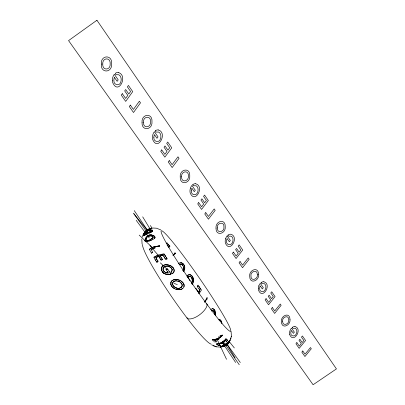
<?xml version="1.0" encoding="UTF-8"?>
<svg xmlns="http://www.w3.org/2000/svg" width="405" height="405" viewBox="0 0 405 405"><rect width="100%" height="100%" fill="white"/><g stroke="black" fill="none" stroke-linecap="round" stroke-linejoin="round"><path stroke-width="0.61" d="M191.332 190.846C190.659 195.058 196.678 196.39 197.64 192.112C198.339 190.32 198.308 188.072 197.038 186.538C195.909 184.634 193.231 187.039 192.775 184.604M192.228 284.492L193.17 282.538L193.469 279.88M215.49 314.391A7.579 7.422 -27.5 0 1 215.328 315.571A7.437 7.295 -26.2 0 0 215.485 314.381L214.868 310.564A4.247 3.174 -80.3 0 0 213.663 309.101A3.164 2.41 -76.3 0 0 212.433 308.787M215.485 313.87L215.485 313.617M184.756 267.943L184.736 268.393C185.09 267.492 184.067 264.794 184.184 265.189M141.806 238.985L142.074 244.033M230.03 340.681L231.392 336.206L231.088 331.351M214.463 314.655L214.417 312.665L213.683 311.08A2.506 1.979 -58.1 0 0 212.215 310.554A2.769 1.873 -49.1 0 0 211.415 310.929M214.493 314.371L214.463 312.938M145.729 234.617C148.144 234.885 148.24 230.769 146.215 232.561C147.131 233.756 143.76 235.594 144.377 233.852M183.414 269.229L183.344 269.482A4.141 3.615 -35.8 0 1 182.857 270.601A4.258 3.711 -35.8 0 0 183.349 269.487L183.571 267.356L182.984 265.558M183.475 268.971L183.485 266.819M144.195 234.328C145.167 232.06 147.855 230.151 150.397 230.658M230.789 338.833L230.961 338.124M231.23 336.879L231.392 336.206M175.107 279.46L173.239 279.916L171.755 280.933A3.827 3.711 45.9 0 0 170.966 282.295C170.034 285.525 173.107 288.431 175.967 289.276M142.221 237.057L143.193 234.454M170.915 282.442L170.961 282.29A3.883 3.767 45.5 0 1 171.933 280.746L173.993 279.658M223.383 346.341L222.046 346.589L222.866 346.007M162.704 265.943A4.263 4.126 88.7 0 0 162.218 266.475C160.015 269.36 162.567 273.39 165.716 274.134M229.174 341.79L229.721 340.802M143.674 234.46L143.466 235.852L145.871 234.535M229.114 341.536L229.24 341.263L229.027 341.688M145.466 238.449L145.041 240.96L145.734 241.669L147.142 241.643L146.661 241.724M229.645 340.959L229.377 341.455M150.604 231.164L150.599 230.804M183.612 271.73L183.961 271.137M144.145 233.477L143.557 233.776L144.469 232.936M228.607 342.311A2.567 0.268 -50.3 0 1 228.567 342.453L227.321 344.007L229.027 342.103L229.524 340.929L228.597 341.582L229.225 341.005M191.55 283.176L192.324 280.933L192.051 278.508M192.537 284.021L192.117 284.644M198.855 286.33C196.906 283.368 197.316 288.431 199.184 289.054M198.025 285.1L197.837 285.383M199.498 289.524L199.817 289.995L198.435 292.025L195.959 288.345L195.721 288.679M199.817 289.995L198.961 291.271M191.378 283.424L192.284 281.227L192.167 278.893M197.367 286.092L197.432 286.467M199.128 293.539L201.401 290.096L200.723 289.089M189.732 280.802L189.985 280.442L189.013 279.055M144.863 232.743L143.598 234.611L143.385 235.831M228.147 342.949L228.83 342.022L228.587 342.387A2.491 0.263 -50 0 0 228.617 342.331M144.813 232.419L147.921 229.544L151.946 228.106L151.632 228.623L150.123 228.901L150.356 228.491L148.022 229.458L150.356 228.491L150.128 228.871L151.632 228.623L151.946 228.106M145.025 231.964L143.557 233.776L146.919 230.167L145.273 231.675M225.894 338.848L227.483 340.185L226.481 341.44L225.296 340.458L223.175 342.21L224.39 343.217L223.226 343.926L224.39 343.217L223.175 342.21L225.296 340.458L226.481 341.44L227.483 340.185L225.894 338.848L224.076 340.782L221.829 342.301L219.297 343.359L216.569 343.901L218.457 345.516L220.082 345.222L218.457 345.516L216.569 343.901M144.418 233.285L147.293 230.855L150.736 230.06M146.316 237.208L146.843 236.677M170.13 265.548C167.594 264.384 163.863 264.136 162.061 266.682A3.731 3.529 -82.4 0 0 161.813 267.123M224.39 344.863L228.496 341.678M228.39 341.779L227.939 342.205M222.021 346.528L227.615 342.898M224.537 345.733L227.377 343.906M146.843 236.682L149.146 235.391M145.977 231.695L145.344 232.252A3.984 1.731 -45 0 0 144.884 232.753M162.704 265.938L163.428 265.412A4.89 4.754 83.6 0 1 164.02 265.128L165.083 264.824A8.809 8.556 56.1 0 1 169.589 265.477M168.632 247.485L169.908 246.539L169.315 245.789M168.121 246.331C167.928 246.797 168.055 245.688 167.447 245.486M227.772 342.777L228.304 342.367M228.162 342.473L224.917 344.842M226.623 344.528L225.61 345.197M147.228 236.368L148.25 235.74M181.02 287.469L180.706 287.687M166.197 243.43L167.098 243.04M225.914 345.187L226.618 344.69L224.38 346.032M166.263 243.385L167.002 242.919L168.166 244.357M146.468 231.341L147.288 230.855M178.98 263.199L178.453 263.584L179.167 263.093A3.351 3.225 33.3 0 1 180.888 262.749L181.015 262.739M225.266 344.316L220.386 346.888L222.634 346.655M144.681 235.254L145.056 235.027M147.162 230.136C145.643 231.154 149.308 228.688 147.162 230.136L133.928 213.855M144.57 235.325L144.251 235.518M156.431 261.711C157.11 263.022 159.114 260.8 157.145 260.045M156.781 262.288L158.066 261.579L157.93 261.357M146.175 233.796L144.185 234.485M146.731 231.463L148.746 230.637L150.23 230.602M156.254 258.542L155.728 257.651L156.082 257.464L158.709 256.345L159.119 257.038M223.838 345.176L223.079 345.576M155.728 257.651L158.709 256.345M225.231 345.602L221.322 346.913M150.209 240.641L149.121 241.061L152.27 239.689M148.812 232.895C149.516 232.5 153.039 231.695 151.931 230.349M222.477 345.87L220.386 346.837L220.69 346.948M219.267 337.547L218.913 336.788L219.267 337.547L219.829 337.294M223.15 346.503L225.165 345.571L222.051 346.589A3.706 0.324 -17.9 0 1 222.051 346.538M180.873 289.438L182.549 288.578L181.637 289.14A5.022 4.607 -25.6 0 1 180.878 289.453L179.785 289.671M149.111 240.15L148.817 240.246M160.537 259.387C161.311 260.921 163.595 259.296 161.423 258.005M160.977 260.106L162.44 259.676L162.294 259.438M167.559 271.851L165.994 269.396L167.589 268.935L170.297 273.142M165.994 269.396L167.589 268.935L167.791 269.254M218.918 319.884L220.593 320.132L221.601 322.603M160.431 256.365C160.395 254.988 164.536 254.861 164.359 257.433M160.152 255.904L163.043 255.266M223.276 346.148L222.548 346.27M167.994 274.499L170.935 274.129L170.085 272.813M169.999 274.342L170.935 274.129L170.723 273.8M180.063 289.626L180.336 289.575M164.962 258.41C165.002 259.676 168.414 259.058 166.551 257.929M165.422 259.154L167.164 258.916M174.545 279.536L174.823 279.49M150.204 235.867L149.951 235.897L152.28 236.15L153.156 237.107M179.785 289.671L178.949 289.732M167.417 271.623L168.288 272.98L165.574 272.56L163.519 270.824A3.964 3.397 -78.5 0 1 163.256 270.353L163.007 269.279A2.632 2.415 -69.9 0 1 163.205 267.948M146.514 241.734L145.349 241.446A5.179 1.924 -59 0 1 144.899 240.094M152.614 228.005L156.512 228.202L160.79 229.929M168.288 272.98C158.36 272.499 164.627 262.025 170.849 267.578M220.33 347.095L216.366 346.822L211.729 344.898M168.657 274.494L164.855 273.805A8.535 7.346 -59.4 0 1 163.853 273.264M150.29 230.05L152.012 230.394M174.332 281.181A5.113 5.002 20.4 0 1 176.747 280.893L179.729 281.819L181.845 283.981A2.972 2.931 -10.8 0 1 181.977 286.279A3.134 3.093 -7.9 0 0 181.546 283.465L180.868 282.665M294.972 326.572C303.067 328.582 293.66 344.134 289.742 334.758M146.959 240.545L146.281 240.281A4.404 1.762 -55.3 0 1 146.078 239.988L146.119 238.849A2.374 1.078 -48.1 0 1 146.433 238.16M263.852 281.804C272.287 283.935 262.759 300.277 258.547 290.35A7.538 6.758 -33.2 0 1 258.349 288.244M151.197 235.872L151.662 235.948M195.716 183.784C204.91 186.199 195.164 204.333 190.269 193.15A8.009 7.639 -35.9 0 1 189.985 190.801A9.396 8.956 -36.2 0 1 190.456 188.143M151.941 235.163L154.427 236.211M158.315 129.98C167.938 132.556 158.097 151.713 152.806 139.811A8.272 8.14 -45.1 0 1 152.467 137.325A9.71 9.543 -45.7 0 1 152.913 134.521A9.3 9.148 -45.5 0 1 154.396 131.681L158.016 136.87L156.963 138.297L154.442 134.688A6.207 6.11 -45 0 0 153.875 137.391M118.392 72.551C128.471 75.305 118.559 95.585 112.823 82.888A8.707 8.535 69.6 0 1 112.423 80.251M166.394 274.307L166.855 274.393M193.271 278.574C192.912 276.048 189.98 273.537 187.586 275.339L187.809 275.648M152.153 235.194L152.574 235.285M177.76 281.055L179.734 281.824M151.88 236.004L152.28 236.15M178.747 279.895L180.195 280.483M213.4 345.809L214.498 346.184M215.257 346.437L216.366 346.822M173.993 283.394L177.284 284.553M153.171 235.467L154.305 236.1M169.644 265.341L172.56 267.168A7.017 6.399 6 0 1 173.026 267.634M179.324 280.098L179.612 280.219M180.185 280.483L182.807 282.472L181.015 280.949M174.332 288.562L174.601 288.709M191.413 277.344L190.998 276.919A2.217 2.076 45.4 0 0 190.735 276.716C189.712 275.795 188.143 277.339 187.753 275.572M174.221 281.303A3.493 3.402 17.3 0 0 173.588 281.688L173.36 281.875A2.592 2.551 50 0 0 172.712 282.877A2.653 2.572 69.8 0 0 172.641 284.588A4.01 3.741 76.4 0 0 173.568 286.183L175.304 287.525A7.249 7.006 -70.9 0 0 176.302 287.95A6.212 5.959 -42.3 0 0 179.658 288.244A6.242 5.994 -43.3 0 1 176.297 287.965M152.457 236.242L152.999 236.702M174.074 288.411L172.849 287.515M171.533 266.338C174.363 267.72 175.213 272.15 172.034 273.638L171.791 273.264M220.062 345.207C216.731 343.865 222.634 342.392 222.942 343.815M220.001 345.156L218.715 344.083L221.905 342.939L222.877 343.759M174.028 286.654L174.196 286.801A6.191 5.903 85.3 0 0 174.737 287.185M139.198 235.113L153.029 248.174M160.37 262.86L167.417 269.608M216.417 341.86L214.665 340.053M214.154 341.547L212.245 339.537M182.513 264.961L182.984 265.558M222.593 335.532L222.082 334.975M149.931 245.557L159.666 256.973M162.775 272.297L161.696 270.555L161.387 268.783M167.032 244.969L167.29 245.288M168.065 244.235L168.46 244.726M229.286 341.658L234.328 347.925M168.364 244.6L168.895 245.263M168.809 245.162L169.401 245.896M174.742 252.745L175.603 253.874M136.202 220.32L149.232 237.958M227.068 344.285L240.302 362.51M187.642 275.415L187.586 275.339A3.301 3.134 61.9 0 1 190.092 274.818M292.319 327.367C292.724 329.483 294.85 327.326 295.918 328.759C297.113 329.994 297.052 331.963 296.435 333.462C295.696 337.107 290.117 336.722 290.78 332.753A5.493 4.784 -32.7 0 1 291.413 330.541L293.387 333.366L294.359 332.166L291.519 328.096A8.232 7.168 -32.8 0 0 290.081 330.46A8.586 7.477 -32.8 0 0 289.56 332.758A7.32 6.379 -32.7 0 0 289.732 334.758M155.267 130.81C155.707 133.422 158.345 130.936 159.58 132.739C161.023 134.278 161.175 136.662 160.542 138.591C159.722 143.299 153.196 141.927 153.87 137.391M227.99 235.108C228.41 237.446 230.769 235.138 231.918 236.743C233.224 238.115 233.255 240.271 232.632 241.967C231.852 246.093 225.838 245.273 226.501 241.041A5.827 5.386 -34 0 1 227.114 238.601L229.336 241.78L230.349 240.479L227.149 235.892M261.109 282.604C261.524 284.831 263.756 282.599 264.865 284.113C266.115 285.414 266.1 287.474 265.477 289.069C264.718 292.942 258.932 292.354 259.595 288.254A5.655 5.073 -33.2 0 1 260.218 285.935L262.308 288.927L263.301 287.682L260.288 283.363A8.475 7.599 -33.3 0 0 258.835 285.834M133.539 213.182L147.015 232.237M187.267 276.564L188.239 277.946M186.877 276.013L187.459 276.838M188.041 277.668L188.821 278.777M114.438 77.487L117.136 81.339L118.204 79.841L114.326 74.287A9.791 9.593 70.3 0 0 112.808 77.279A10.216 10.014 70.6 0 0 112.403 80.251M225.641 344.979L239.254 364.758M199.068 286.634L199.483 287.251M198.647 286.021L200.313 288.476M200.105 288.168L200.931 289.398M199.022 288.821L199.66 289.762M197.665 290.876L197.974 291.337M134.263 210.62L147.207 229.959M222.628 342.949L235.639 362.5M206.504 297.807L207.355 299.113M169.032 271.188L169.239 271.512M172.074 269.355A2.668 2.46 -6.6 0 1 172.145 269.72L171.923 271.031L171.077 272.135L171.852 273.355M166.151 257.276L166.759 258.253M165.164 255.666L166.354 257.6M165.113 258.658L164.212 257.19M165.559 256.309L165.751 256.628M142.702 216.862L150.184 229.114M165.361 255.985L164.02 253.783L157.727 255.16L153.773 257.185L155.196 259.62M164.587 254.72L164.972 255.352M163.478 255.985L163.767 256.461M160.993 257.296L161.565 258.238M159.398 257.499L160.248 258.911M160.107 258.673L160.684 259.63M161.134 257.529L160.294 256.132M158.983 256.805L159.54 257.732M226.83 344.058L235.032 357.797M156.76 259.397L157.277 260.263M156.548 261.903L155.748 260.562M156.127 258.329L156.634 259.18M156.502 258.967L156.887 259.61M191.742 277.835L191.15 277.05A2.283 2.131 45.2 0 0 190.735 276.721M155.864 260.754L155.085 259.433M150.427 225.514L151.991 228.228A12.616 11.396 44.8 0 0 147.41 229.898M159.747 246.523L159.099 245.384M152.751 252.416L151.019 249.293M151.541 253.262L149.268 249.09M220.052 335.841C220.852 336.089 221.479 335.294 220.123 335.988M217.115 339.365L226.516 359.296M214.868 310.564L215.47 313.106M184.28 265.407L184.731 267.239M147.855 233.482C148.169 231.265 145.527 232.024 146.407 233.665M172.074 269.355L171.816 268.743A4.759 4.379 -2.8 0 0 170.829 267.599M148.848 232.991L148.696 232.51L150.503 231.295A2.577 0.648 -19.6 0 0 150.635 231.093L150.66 230.992A4.455 1.139 -18.3 0 0 150.285 230.703M214.351 312.397L213.941 311.425A2.643 2.096 -58.9 0 0 212.215 310.539A2.83 1.888 -49.1 0 0 211.42 310.934M148.706 232.541L150.503 231.295A2.501 0.623 -19.9 0 0 150.574 231.174M221.646 323.231L221.413 321.626A6.034 3.908 -68.1 0 0 221.287 321.155M193.484 280.528L192.927 277.516A5.822 5.219 45.1 0 0 192.704 277M187.11 317.601A2.511 1.068 -37.7 0 0 187.267 318.335A60.947 6.389 55.5 0 0 211.116 344.103M142.494 244.539A60.947 6.389 55.5 0 0 183.9 313.86A60.877 6.384 55.5 0 0 187.267 318.335A12.514 5.321 -37.3 0 0 198.85 315.308A12.514 5.321 -37.3 0 0 207.193 304.58A61.028 4.521 55.4 0 0 219.682 309.096A61.028 4.521 55.4 0 0 162.208 230.977A61.028 4.521 55.4 0 0 203.872 300.07A60.963 4.516 55.4 0 0 207.193 304.58A2.511 1.073 -36.9 0 0 206.373 303.983M292.339 327.392A3.513 3.068 -32.7 0 1 294.982 326.521M261.134 282.634A3.615 3.25 -33.2 0 1 263.863 281.748M258.329 288.244A8.839 7.928 -33.3 0 1 258.861 285.839M228.01 235.133A3.726 3.453 -34.1 0 1 230.835 234.237C239.593 236.621 230.015 253.732 225.448 243.233A7.766 7.179 -34 0 1 225.21 241.01A9.112 8.419 -34.2 0 1 225.701 238.484M225.676 238.479A8.728 8.07 -34.2 0 1 227.159 235.902M192.8 184.634A3.842 3.675 -36 0 1 195.721 183.723M191.337 190.846A6.009 5.736 -35.8 0 1 191.924 188.285L194.289 191.666L195.321 190.304L191.914 185.429A9.006 8.586 -36.1 0 0 190.431 188.138M155.292 130.845A3.974 3.913 -46.9 0 1 158.32 129.919M118.402 72.485A4.192 4.101 68.3 0 0 115.258 73.426C115.714 76.125 118.488 73.583 119.764 75.492C121.282 77.127 121.5 79.633 120.867 81.699C120.032 86.741 113.218 85.04 113.886 80.342A6.536 6.404 69.2 0 1 114.443 77.487M222.416 335.462A13.183 10.91 -9.6 0 1 218.852 338.18M216.386 341.739A13.152 11.461 -3.9 0 1 214.701 341.987M217.855 338.383A13.233 11.072 -7.8 0 1 212.266 339.901A13.294 11.107 -7.8 0 0 217.844 338.367M226.03 338.934A13.142 12.297 13 0 1 221.981 342.534M221.945 342.473A13.142 12.003 2 0 1 216.599 344.149M228.43 342.266A3.691 0.739 -47.3 0 1 227.22 343.724M228.714 342.341A2.744 0.835 -39.2 0 1 227.807 344.002M228.45 342.179A4.44 0.456 -51.6 0 1 228.501 342.362M225.924 345.278A7.108 3.625 -45.7 0 1 225.22 345.698M223.094 345.546A3.999 0.602 -28.4 0 1 222.512 345.829M224.314 344.832A4.582 0.815 -28.8 0 1 223.803 345.126M229.033 341.779A8.176 2.288 -27.4 0 1 226.734 344.204M229.407 340.843A4.425 0.44 -57.3 0 1 228.997 342.088M227.878 343.987A8.125 3.817 -29.2 0 0 229.579 341.704A7.973 3.797 -29 0 1 227.742 344.174M224.552 345.657A3.483 1.073 -27.4 0 1 223.347 346.067M224.76 345.551A3.534 1.099 -27.4 0 1 223.363 346.047M228.081 342.959A6.217 2.384 -31.2 0 1 227.661 343.415A4.516 1.686 -31.6 0 1 226.218 344.66A4.642 1.747 -31.6 0 0 227.661 343.42M228.177 342.949A6.505 2.632 -30.1 0 1 227.752 343.415M226 345.05A2.673 1.018 -31.2 0 1 224.441 345.754A2.703 1.073 -31.2 0 0 226.02 345.075M224.178 345.673A2.273 0.405 -25.9 0 1 223.788 345.769M219.748 337.076A12.312 10.327 -63.5 0 1 219.216 337.335M219.475 319.621A4.08 2.582 -70 0 1 221.186 321.246M218.963 319.575A3.407 2.066 -55.6 0 1 219.54 319.52M212.331 308.706A3.787 2.845 -79.6 0 1 214.726 310.665M210.808 309.491A3.402 2.44 -54.5 0 1 212.336 308.828M204.596 302.074A11.745 3.002 -54.1 0 0 206.342 299.411A11.806 3.058 -54.1 0 1 204.616 302.1M207.37 297.528A11.73 4.268 -52.4 0 1 204.854 301.588M199.832 291.17A11.75 1.255 -54.3 0 1 198.288 293.402M188.492 276.61A2.45 2.379 -86.6 0 1 190.76 276.671M191.383 277.364A3.949 3.65 45.2 0 1 192.021 278.518M193.301 280.538A7.341 6.672 -44.3 0 1 192.35 283.925M190.117 274.717A3.939 3.478 46.4 0 1 192.608 277.035M184.569 268.419A7.482 6.121 -40.3 0 1 183.774 271.077M180.888 262.688A3.716 3.129 25.2 0 1 183.875 264.895M182.518 263.27A4.171 3.488 25.8 0 1 183.976 264.87M180.777 264.04A2.597 2.445 13.8 0 1 182.847 265.321M180.767 264.1A2.724 2.663 47.9 0 0 179.167 264.738A2.784 2.724 50.9 0 1 180.762 264.085A2.465 2.329 14.2 0 1 182.539 264.941M175.638 253.064A11.745 5.908 -61.2 0 0 173.239 255.125A11.806 5.903 -61.2 0 1 175.638 253.105M172.874 255.327A11.755 4.865 -57.3 0 1 174.707 253.52M144.038 233.407A12.651 11.558 56.7 0 1 147.385 229.863M152.574 231.225A3.711 0.577 -22.2 0 1 148.402 233.533M146.904 233.852A7.574 1.615 -20.4 0 1 147.668 233.467M146.185 234.247A7.098 1.2 -21.8 0 1 146.863 233.877M145.511 234.647A7.477 0.931 -23.7 0 1 146.104 234.298M145.375 234.394A8.343 0.694 -40.2 0 1 144.848 234.763M145.992 231.751A4.576 2.106 -45 0 1 146.468 231.402M147.45 230.086A8.232 4.47 -48.4 0 1 150.493 229.731M152.032 230.572A4.44 1.169 -12.5 0 1 151.678 231.701M149.177 235.072A8.54 6.045 -50.8 0 1 152.007 235.027A8.383 5.964 -51.2 0 0 148.944 235.102M154.391 236.48A4.273 2.03 -11 0 1 154.244 238.697M154.548 236.404A4.799 2.273 -10.3 0 1 154.872 237.588M154.097 238.626A3.847 1.2 -26 0 1 152.32 239.77M151.338 240.19A4.784 0.886 -26.8 0 1 150.625 240.504M146.357 237.244A3.63 2.066 -48.9 0 0 145.527 238.454A3.685 2.101 -48.9 0 1 146.534 237.072M153.06 236.854A2.982 1.271 -25.9 0 1 152.265 238.327M148.027 236.596A4.865 3.113 -45.5 0 1 149.936 235.938A4.733 3.022 -45.5 0 0 147.911 236.652M146.286 238.135A2.789 1.787 -46 0 1 148.007 236.424M146.261 238.13A2.82 1.843 -46.3 0 1 147.876 236.469M145.932 239.441A2.516 1.225 -47.1 0 1 146.281 238.17M146.645 240.514A5.427 2.182 -48.8 0 1 146.413 240.393L146.347 240.337A3.903 1.574 -52.7 0 1 145.982 239.406M147.46 240.904A6.718 2.572 -43 0 1 146.671 240.722M148.615 240.6A6.601 2.015 -33.2 0 1 147.44 240.803M148.888 240.271A4.946 1.225 -29.2 0 0 150.002 239.866A4.809 1.185 -29.2 0 1 149.035 240.226M150.204 239.512A3.124 0.744 -28.7 0 0 152.28 238.358A3.083 0.749 -28.9 0 1 150.326 239.466M153.095 237.127A2.83 1.185 -26.3 0 1 152.29 238.327M154.077 247.116A13.259 7.867 -5.2 0 1 159.15 246.053A13.324 7.943 -5.1 0 0 154.057 247.096M154.634 246.964A13.279 9.026 -3.8 0 1 159.707 245.926M151.359 253.186A13.355 8.12 -5.5 0 1 152.564 252.31M158.973 255.57A13.456 6.126 -9.1 0 1 163.984 254.532M154.244 257.388A13.492 7.174 -8.4 0 1 158.699 255.312M172.115 273.785A3.959 3.523 -16.2 0 0 174.206 271.279A4.738 4.268 9.5 0 0 172.935 267.705M170.951 271.998A2.946 2.476 -32.4 0 0 172.115 269.72A2.749 2.536 -5.7 0 0 172.009 269.143L171.442 268.191A5.265 4.88 -7.6 0 0 170.465 267.305L167.933 266.181L165.124 266.298A3.129 3.048 86.3 0 0 163.129 267.902M170.004 274.21A7.639 5.356 -23.3 0 1 168.688 274.372M175.117 279.572A8.95 8.505 9.2 0 1 178.696 280.032M182.706 282.574A4.485 4.258 43.3 0 1 183.966 286.922M182.782 282.493A5.037 4.769 43.5 0 1 184.032 284.857M182.549 288.613A4.04 3.883 -18.7 0 0 183.845 286.887L183.88 286.73A3.751 3.599 39.4 0 0 183.971 284.867M176.018 289.18A9.33 8.49 -26 0 0 178.959 289.61A9.285 8.454 -26.3 0 1 176.013 289.175M174.358 281.242A3.301 3.225 20.9 0 0 173.472 281.779A2.658 2.612 47 0 0 172.707 282.877A2.506 2.41 75.4 0 0 172.55 283.778L173.168 285.662A4.612 4.242 73.3 0 0 173.553 286.203M176.307 287.945A7.148 6.905 -76.3 0 1 175.117 287.408M181.01 287.459A2.956 2.85 -30.9 0 0 181.956 286.269A2.997 2.881 -31.1 0 1 180.853 287.565A3.66 3.437 -29.8 0 1 179.633 288.087L179.825 288.066A3.711 3.493 -30.1 0 0 180.696 287.666M168.515 246.853A11.887 7.376 -65 0 1 169.882 245.967M228.309 342.286A4.911 0.486 -49.6 0 1 228.541 342.21M225.595 344.685A2.926 0.516 -29.7 0 1 222.34 346.422M224.34 346.133A9.224 3.847 -41.4 0 1 223.454 346.483M223.008 346.685A9.163 2.936 -35.2 0 1 222.492 346.822M220.735 347.131A7.528 0.881 -18.5 0 1 220.381 347.055M229.129 341.167A6.546 0.602 -55.4 0 1 229.286 341.03M221.824 322.507A8.297 6.455 -52.9 0 1 221.905 323.362M191.722 277.845A4.374 4.096 44.2 0 1 192.152 278.898M193.347 278.559A8.019 7.72 12.9 0 1 193.519 279.88M184.553 268.414A7.341 5.979 -40.6 0 1 183.647 271.264M181.01 262.84A3.113 2.683 24 0 1 182.458 263.361M150.149 230.642A4.931 1.261 -20.3 0 1 150.574 230.82M144.712 233.007A2.926 1.342 -43.9 0 1 146.787 231.199M144.307 233.903A2.46 0.613 -44.5 0 1 144.858 233.052M144.17 234.505A3.696 0.633 -52 0 1 144.16 234.373M144.519 235.259A9.173 0.694 -26.3 0 1 145.147 234.859M143.907 235.502A7.498 1.083 -51 0 1 143.471 235.715M143.993 234.262A3.392 0.81 -50.1 0 1 144.651 233.26M151.495 229.539A8.571 3.083 -29.5 0 1 152.148 230.232M152.052 230.384A6.576 1.767 -14.5 0 1 152.199 230.521M154.968 237.568A3.574 1.676 -13.4 0 1 154.345 238.606M145.248 239.816A3.513 1.357 -58.3 0 1 145.678 238.535M148.068 241.243A6.708 2.526 -41.7 0 1 146.635 240.828M168.009 274.448A9.796 7.553 -28.4 0 1 166.875 274.347M166.409 274.256A9.75 8.049 -38.6 0 1 165.736 274.089M163.843 273.284A8.044 6.844 -75.2 0 1 162.734 272.347M161.473 268.783A3.635 3.245 -80 0 1 161.873 267.158M170.181 265.452A9.664 9.391 -30.9 0 1 171.583 266.262M174.839 279.607A8.783 8.328 8.8 0 1 178.696 280.052M172.409 287.094A5.473 4.88 72.5 0 1 170.804 284.361M170.991 284.315A3.711 3.336 71.6 0 1 170.981 282.467M174.196 281.242A4.971 4.865 20.9 0 1 176.747 280.903M223.712 345.824A3.372 0.516 -15.7 0 1 223.216 345.916M223.844 345.88A2.405 0.511 -27.4 0 1 223.57 345.88M289.995 319.454C290.927 325.331 281.596 329.69 281.429 321.712C280.447 315.784 289.884 311.425 289.995 319.454M216.042 228.116C215.703 236.738 226.036 233.756 225.226 226.714C225.625 218.037 215.171 221.014 216.042 228.116M217.333 227.909C216.812 233.862 224.826 231.964 223.935 226.901C224.476 220.933 216.422 222.831 217.333 227.909M257.332 274.666C258.284 279.278 250.73 281.824 250.958 276.099C249.986 271.466 257.585 268.915 257.332 274.666M101.306 64.081C100.465 73.599 112.357 73.011 111.628 63.868C112.544 54.285 100.506 54.867 101.306 64.081M102.759 64.036C102.156 70.89 110.702 70.465 110.18 63.884C110.803 57.014 102.222 57.439 102.759 64.036M142.064 122.356C141.396 131.584 152.736 130.066 151.971 121.697C152.71 112.408 141.229 113.921 142.064 122.356M143.456 122.249C142.98 128.896 151.131 127.803 150.584 121.778C151.08 115.116 142.894 116.21 143.456 122.249M180.23 176.919C179.729 185.849 190.552 183.541 189.758 175.866C190.33 166.88 179.374 169.189 180.23 176.919M181.572 176.762C181.212 183.192 188.988 181.531 188.421 176.008C188.801 169.558 180.984 171.219 181.572 176.762M258.577 274.393C259.514 280.771 249.728 284.705 249.713 276.387C248.716 269.958 258.618 266.019 258.577 274.393M282.634 321.195C282.26 326.673 289.56 324.359 288.79 319.955C289.185 314.457 281.85 316.771 282.634 321.195M230.05 339.982L229.858 340.504L230.05 339.977M122.31 93.692L121.287 95.119L125.692 101.392L132.719 91.626L128.42 85.435L127.383 86.883L130.602 91.505L128.795 94.016L125.671 89.535L124.684 90.907L127.813 95.388L125.626 98.425L122.31 93.692M130.354 105.108L129.316 106.545L133.498 112.504L140.5 102.835L139.371 101.199L133.402 109.451L130.354 105.108M161.732 149.901L160.729 151.262L164.855 157.14L171.75 147.825L167.726 142.028L166.708 143.405L169.72 147.739L167.948 150.128L165.022 145.932L164.05 147.243L166.981 151.435L164.84 154.335L161.732 149.901M169.27 160.593L168.247 161.97L172.171 167.548L179.04 158.32L177.977 156.791L172.12 164.663L169.27 160.593M198.688 202.596L197.701 203.897L201.574 209.41L208.342 200.515L204.565 195.073L203.568 196.39L206.393 200.455L204.657 202.738L201.908 198.799L200.956 200.05L203.71 203.988L201.604 206.752L198.688 202.596M205.76 212.63L204.758 213.941L208.443 219.186L215.187 210.367L214.189 208.929L208.443 216.452L205.76 212.63M233.401 252.092L232.435 253.338L236.074 258.522L242.722 250.006L239.168 244.893L238.186 246.154L240.843 249.976L239.142 252.163L236.555 248.457L235.624 249.652L238.211 253.353L236.145 256.006L233.401 252.092M240.054 261.529L239.071 262.784L242.534 267.715L249.156 259.276L248.219 257.924L242.575 265.123L240.054 261.529M266.07 298.677L265.123 299.867L268.55 304.752L275.076 296.592L271.73 291.772L270.763 292.982L273.269 296.582L271.598 298.677L269.163 295.189L268.247 296.333L270.682 299.822L268.657 302.358L266.07 298.677M272.342 307.567L271.375 308.772L274.641 313.419L281.136 305.324L280.255 304.049L274.717 310.954L272.342 307.567M296.87 342.595L295.939 343.739L299.179 348.346L305.578 340.514L302.424 335.968L301.477 337.127L303.841 340.524L302.196 342.534L299.902 339.243L299.001 340.347L301.3 343.632L299.31 346.067L296.87 342.595M302.788 350.983L301.841 352.142L304.925 356.527L311.303 348.756L310.468 347.556L305.031 354.183L302.788 350.983M96.927 20.25L68.566 40.601L313.095 384.75L336.433 368.909L96.927 20.25M225.96 344.685C224.694 345.106 225.099 345.759 224.815 345.541C224.441 344.913 227.529 344.599 225.995 344.69M217.925 338.514A13.218 11.578 -1.8 0 0 222.335 335.122A13.284 11.613 -2 0 1 217.91 338.484M214.741 340.382A13.279 11.315 -4.9 0 0 219.262 338.747A13.33 11.35 -5 0 1 214.741 340.367M222.618 341.476A12.433 11.269 -72.9 0 0 223.413 341.03A12.494 11.33 -73.2 0 1 222.603 341.476M147.906 241.091A8.869 1.498 -27 0 0 149.794 240.433A8.824 1.509 -27.1 0 1 147.916 241.076M155.231 247.83A13.385 8.464 -3.9 0 0 151.374 249.526A13.441 8.515 -3.8 0 1 155.226 247.819M153.849 246.873A13.299 8.804 -3.7 0 0 149.582 249.252A13.36 8.859 -3.6 0 1 153.844 246.868"/></g></svg>
